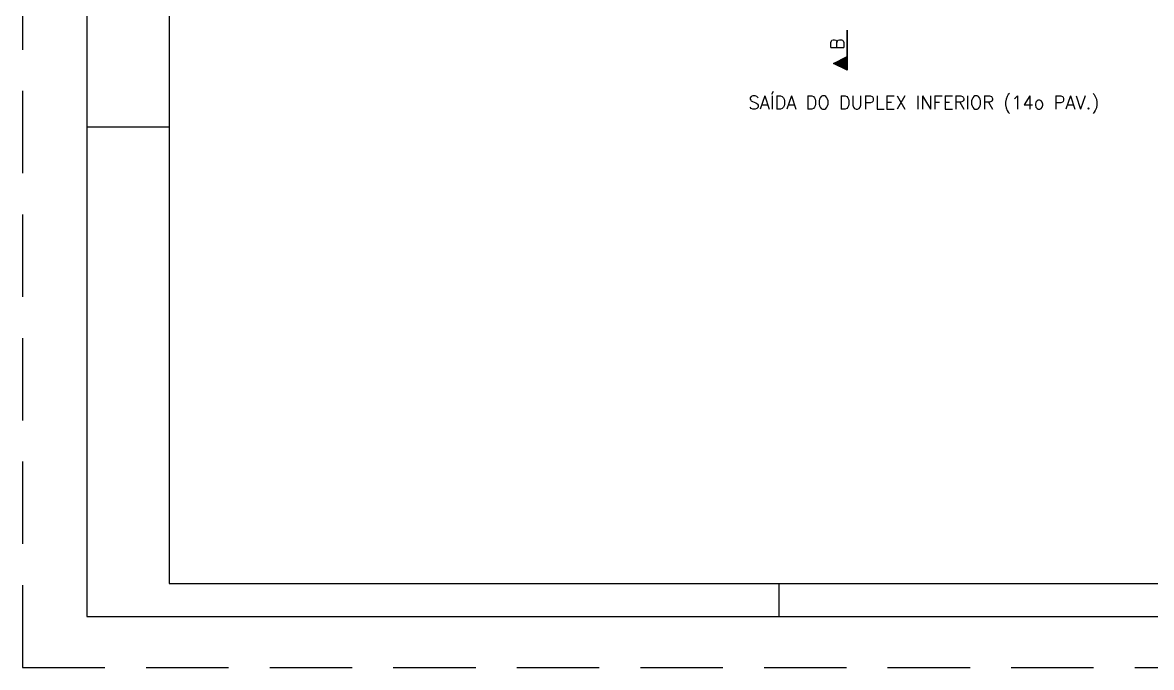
# Model space of a CAD drawing. Extents: x -1.9 to 86, y -1.5 to 61.
# Drawn here: x -1.95 to 32.3, y -1.55 to 18.03 of the extents above; entities that cross this region are included whole.
import ezdxf

# ---------------------------------------------------------------- set-up
doc = ezdxf.new("R2010")
doc.units = 0
doc.header["$MEASUREMENT"] = 0
doc.linetypes.add('HIDDEN', pattern=[0.375, 0.25, -0.125])
doc.layers.get('0').update_dxf_attribs({"linetype": 'CONTINUOUS'})
doc.layers.get('Defpoints').update_dxf_attribs({"linetype": 'CONTINUOUS'})
for name, color, linetype in [('ARQ_FOLHA', 7, 'CONTINUOUS'), ('PENA_04', 4, 'CONTINUOUS'), ('PENA_05', 5, 'CONTINUOUS')]:
    doc.layers.add(name, color=color, linetype=linetype)
doc.styles.get("Standard").update_dxf_attribs({"font": 'ROMANS.SHX'})

# ---------------------------------------------------------------- blocks, each defined once
blk = doc.blocks.new('FOLHA A1 - 841 X 594')
at = {"layer": 'ARQ_FOLHA', "color": 1}
for p, q in [((-816, 148.5), (-841, 148.5)), ((-631, 10), (-631, 0))]:
    blk.add_line(p, q, dxfattribs=at)
for points in [[(-841, 0), (0, 0), (0, 594), (-841, 594)], [(-816, 10), (-10, 10), (-10, 584), (-816, 584)]]:
    blk.add_lwpolyline(points, close=True, dxfattribs=at)
at = {"layer": 'Defpoints', "color": 8, "linetype": 'HIDDEN', "ltscale": 100}
blk.add_lwpolyline([(-860.5, 609.5), (-860.5, -15.5), (19.5, -15.5), (19.5, 609.5)], close=True, dxfattribs=at)
blk = doc.blocks.new('*U24')
blk.add_blockref('FOLHA A1 - 841 X 594', (0, 0))

msp = doc.modelspace()

# ---------------------------------------------------------------- linework, layer by layer
at = {"layer": 'PENA_04', "linetype": 'Continuous'}
for p, q in [((23.07, 16.585), (23.07, 17.798)), ((23.072, 17.798), (23.072, 16.582)), ((22.657, 16.789), (23.07, 16.996)), ((23.072, 16.582), (22.657, 16.789)), ((22.661, 16.789), (23.07, 16.994)), ((23.07, 16.585), (22.661, 16.789)), ((22.689, 16.774), (22.689, 16.809)), ((22.721, 16.758), (22.721, 16.821)), ((22.753, 16.742), (22.753, 16.837)), ((22.785, 16.726), (22.785, 16.853)), ((22.817, 16.71), (22.817, 16.869)), ((22.849, 16.694), (22.849, 16.885)), ((22.881, 16.678), (22.881, 16.901)), ((22.913, 16.662), (22.913, 16.917)), ((22.945, 16.646), (22.945, 16.933)), ((22.976, 16.63), (22.976, 16.949)), ((23.008, 16.614), (23.008, 16.965)), ((23.04, 16.598), (23.04, 16.981))]:
    msp.add_line(p, q, dxfattribs=at)

# ---------------------------------------------------------------- block references
at = {"xscale": 0.09999999999999938, "yscale": 0.09999999999999938, "zscale": 0.09999999999999938}
msp.add_blockref('*U24', (84.1, 0), dxfattribs=at)

# ---------------------------------------------------------------- texts
at = {"layer": 'PENA_04', "linetype": 'Continuous'}
msp.add_text('B', height=0.4, rotation=90, dxfattribs=at).set_placement((22.972, 17.198))
at = {"layer": 'PENA_05', "linetype": 'Continuous'}
msp.add_text('SAÍDA DO DUPLEX INFERIOR (14o PAV.)', height=0.4, dxfattribs=at).set_placement((20.075, 15.4))

doc.saveas('drawing.dxf')
